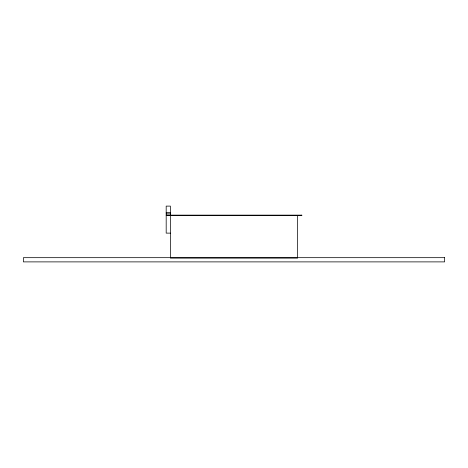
<?xml version="1.0" encoding="UTF-8"?>
<svg xmlns="http://www.w3.org/2000/svg" width="468" height="468" viewBox="0 0 468 468"><rect width="100%" height="100%" fill="white"/><g stroke="black" fill="none" stroke-linecap="round" stroke-linejoin="round"><path stroke-width="0.7" d="M166.187 212.513L170.399 212.513M166.187 213.853L170.399 213.853M170.399 233.122L166.187 233.122L166.187 206.113L170.399 206.113L170.399 258.096L297.601 258.096L297.601 215.555M301.813 215.134L166.269 215.134L166.269 215.555L301.813 215.555L301.813 215.134M444.6 257.675L23.4 257.675L23.4 261.887L444.6 261.887L444.6 257.675"/></g></svg>
